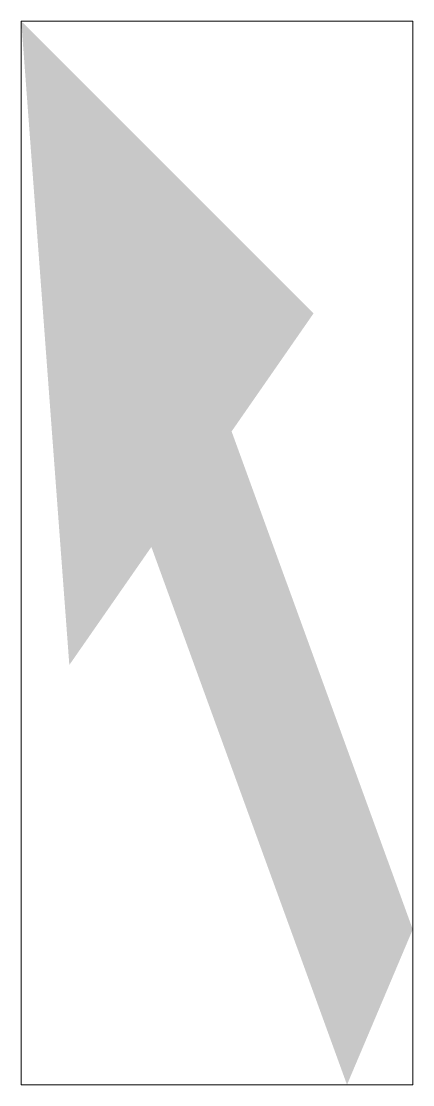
# Model space of a CAD drawing. Extents: x -3.4 to 2.9, y -4.5 to 12.8.
import ezdxf

# ---------------------------------------------------------------- set-up
doc = ezdxf.new("R2010")
doc.units = 0
doc.header["$LTSCALE"] = 0.01
doc.header["$MEASUREMENT"] = 0
doc.layers.get('0').update_dxf_attribs({"lineweight": 20})
doc.layers.get('Defpoints').update_dxf_attribs({"color": 111, "lineweight": 20})

msp = doc.modelspace()

# ---------------------------------------------------------------- hatches: boundary and pattern name
at = {"linetype": 'Continuous', "lineweight": 0}
h = msp.add_hatch(color=0, dxfattribs=at)
h.dxf.hatch_style = 1
h.paths.add_polyline_path([(-2.626, 2.341), (-1.296, 4.254), (1.876, -4.461), (2.942, -1.944), (0.005, 6.126), (1.334, 8.039), (-3.405, 12.772)])

# ---------------------------------------------------------------- linework, layer by layer
at = {"layer": 'Defpoints'}
msp.add_lwpolyline([(-3.405, -4.461), (2.942, -4.461), (2.942, 12.772), (-3.405, 12.772)], close=True, dxfattribs=at)

doc.saveas('drawing.dxf')
